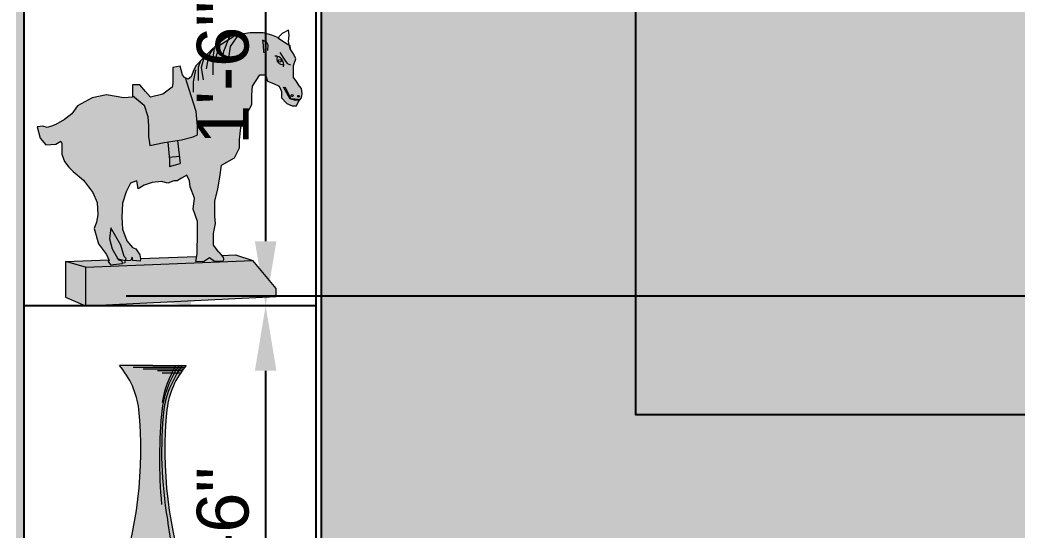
# Model space of a CAD drawing. Header units: inches. Extents: x 213 to 17763, y -4830 to 1802.
# Drawn here: x 4606.13 to 4644.66, y 1023.75 to 1043.46 of the extents above; entities that cross this region are included whole.
import ezdxf

# ---------------------------------------------------------------- set-up
doc = ezdxf.new("R2010")
doc.units = ezdxf.units.IN
doc.header["$MEASUREMENT"] = 0
doc.linetypes.add('ACAD_ISO02W100', pattern=[15, 12, -3])
doc.linetypes.add('AUDIT_D_060311083008-3', pattern=[0])
doc.layers.add('.', color=30, linetype='Continuous')
doc.styles.get("Standard").update_dxf_attribs({"font": 'arial.ttf'})
doc.dimstyles.new('ISO-25', dxfattribs={"dimtxt": 4.5, "dimasz": 2.5, "dimexe": 1.25, "dimexo": 0.625, "dimtad": 1, "dimdec": 0, "dimlunit": 4, "dimtxsty": 'Standard', "dimcen": 2.5, "dimadec": 0, "dimazin": 0, "dimtfac": 1, "dimtdec": 0, "dimtmove": 0, "dimatfit": 3, "dimfxl": 1, "dimarcsym": 0})

# ---------------------------------------------------------------- blocks, each defined once
blk = doc.blocks.new('FYKIIJLP')
at = {"lineweight": 5, "true_color": 0xffffff}
h = blk.add_hatch(color=7, dxfattribs=at)
h.dxf.hatch_style = 1
h.paths.add_polyline_path([(134245.436, 23261.646), (134245.213, 23261.339), (134244.934, 23261.116), (134244.599, 23260.921), (134244.431, 23260.865), (134244.264, 23260.809), (134244.096, 23260.865), (134243.873, 23260.837), (134243.985, 23260.391), (134244.208, 23260.14), (134244.599, 23260.168), (134244.794, 23260.279), (134244.822, 23260.195), (134244.822, 23259.777), (134244.934, 23259.498), (134245.101, 23259.275), (134245.269, 23259.108), (134245.66, 23258.773), (134245.855, 23258.522), (134246.023, 23258.299), (134246.19, 23257.908), (134246.218, 23257.434), (134246.162, 23257.155), (134246.078, 23256.904), (134246.246, 23256.318), (134246.553, 23255.9), (134246.657, 23255.676), (134246.622, 23255.63), (134246.704, 23255.502), (134247.17, 23255.56), (134247.159, 23255.641), (134247.042, 23255.688), (134246.972, 23255.76), (134246.776, 23256.123), (134246.665, 23256.513), (134246.721, 23256.932), (134247.111, 23256.262), (134247.24, 23255.828), (134247.31, 23255.746), (134247.275, 23255.653), (134247.497, 23255.665), (134247.544, 23255.793), (134247.567, 23255.676), (134247.847, 23255.641), (134247.87, 23255.735), (134247.835, 23255.886), (134247.692, 23256.119), (134247.558, 23256.178), (134247.335, 23256.43), (134247.167, 23256.876), (134247.139, 23257.35), (134247.167, 23257.88), (134247.307, 23258.326), (134247.474, 23258.661), (134247.642, 23258.717), (134247.726, 23258.745), (134247.754, 23258.605), (134247.782, 23258.438), (134248.005, 23258.578), (134248.312, 23258.689), (134248.675, 23258.717), (134248.926, 23258.661), (134249.15, 23258.745), (134249.289, 23258.745), (134249.457, 23258.856), (134249.652, 23258.968), (134249.764, 23258.745), (134249.792, 23258.522), (134249.959, 23258.075), (134249.903, 23257.657), (134250.071, 23257.183), (134250.071, 23256.764), (134250.05, 23255.933), (134250.01, 23255.633), (134250.298, 23255.613), (134250.531, 23255.773), (134250.731, 23255.637), (134251.052, 23255.645), (134251.068, 23255.693), (134251.076, 23255.733), (134251.06, 23255.781), (134250.987, 23255.885), (134250.899, 23255.989), (134250.685, 23256.262), (134250.685, 23256.709), (134250.769, 23257.099), (134250.741, 23257.378), (134250.741, 23257.964), (134250.853, 23258.438), (134250.936, 23258.884), (134250.992, 23259.359), (134251.495, 23259.638), (134251.69, 23260.028), (134251.69, 23260.335), (134251.746, 23260.809), (134251.858, 23261.116), (134252.165, 23261.702), (134252.165, 23262.064), (134252.193, 23262.399), (134252.472, 23262.846), (134252.695, 23262.846), (134252.779, 23262.594), (134253.002, 23262.511), (134253.226, 23262.399), (134253.31, 23262.204), (134253.31, 23261.953), (134253.521, 23261.738), (134253.728, 23261.646), (134253.896, 23261.646), (134253.952, 23261.758), (134254.007, 23261.869), (134254.091, 23261.953), (134254.119, 23262.12), (134254.091, 23262.315), (134254.007, 23262.399), (134253.868, 23262.622), (134253.784, 23262.734), (134253.784, 23262.957), (134253.784, 23263.208), (134253.868, 23263.459), (134253.784, 23263.654), (134253.645, 23263.85), (134253.616, 23263.991), (134253.437, 23264.11), (134253.169, 23264.281), (134252.947, 23264.38), (134252.612, 23264.463), (134252.109, 23264.463), (134251.495, 23264.38), (134251.16, 23264.268), (134250.908, 23264.073), (134250.629, 23263.822), (134250.294, 23263.487), (134250.015, 23263.208), (134249.931, 23263.041), (134249.82, 23262.762), (134249.708, 23262.678), (134249.601, 23262.721), (134249.736, 23262.315), (134250.015, 23261.423), (134250.071, 23260.865), (134250.071, 23260.53), (134249.903, 23260.446), (134249.457, 23260.335), (134249.292, 23260.308), (134249.401, 23259.414), (134248.982, 23259.303), (134248.982, 23259.554), (134248.922, 23260.246), (134248.787, 23260.223), (134248.228, 23260.112), (134248.2, 23260.307), (134248.172, 23260.446), (134248.172, 23260.865), (134248.144, 23261.228), (134248.005, 23261.674), (134247.558, 23262.039), (134247.558, 23261.981), (134247.223, 23261.953), (134246.553, 23262.064), (134245.995, 23261.953)])
h.paths.add_polyline_path([(134253.303, 23263.382, -1), (134253.195, 23263.382, -1)], flags=16)
h.paths.add_polyline_path([(134253.767, 23262.041, -1), (134253.685, 23262.041, -1)], flags=16)
h.paths.add_polyline_path([(134254.005, 23262.016, -1), (134253.94, 23262.016, -1)], flags=16)
at = {"lineweight": 5}
h = blk.add_hatch(color=9, dxfattribs=at)
h.dxf.hatch_style = 1
h.paths.add_polyline_path([(134249.457, 23260.335), (134249.903, 23260.446), (134250.071, 23260.53), (134250.071, 23260.865), (134250.015, 23261.423), (134249.736, 23262.315), (134249.601, 23262.721), (134249.568, 23262.734), (134249.485, 23262.846), (134249.401, 23263.18), (134249.122, 23263.124), (134249.122, 23262.901), (134249.122, 23262.511), (134249.094, 23262.371), (134248.731, 23262.092), (134248.256, 23261.981), (134248.061, 23262.204), (134247.837, 23262.455), (134247.558, 23262.455), (134247.558, 23262.26), (134247.558, 23262.039), (134248.005, 23261.674), (134248.144, 23261.228), (134248.172, 23260.865), (134248.172, 23260.446), (134248.2, 23260.307), (134248.228, 23260.112), (134248.787, 23260.223)])
h.paths.add_polyline_path([(134249.292, 23260.308), (134248.922, 23260.246), (134248.972, 23259.667), (134249.367, 23259.697)])
h.paths.add_polyline_path([(134248.972, 23259.667), (134248.982, 23259.554), (134248.982, 23259.303), (134249.401, 23259.414), (134249.367, 23259.697)])
at = {"lineweight": 5, "true_color": 0xffffff}
h = blk.add_hatch(color=7, dxfattribs=at)
h.dxf.hatch_style = 1
h.paths.add_polyline_path([(134250.036, 23255.828), (134247.868, 23255.743), (134247.87, 23255.735), (134247.847, 23255.641), (134247.567, 23255.676), (134247.556, 23255.731), (134247.52, 23255.729), (134247.497, 23255.665), (134247.275, 23255.653), (134247.31, 23255.746), (134247.24, 23255.828), (134247.111, 23256.262), (134246.721, 23256.932), (134246.665, 23256.513), (134246.776, 23256.123), (134246.972, 23255.76), (134247.001, 23255.73), (134247.264, 23255.665), (134247.264, 23255.583), (134247.17, 23255.564), (134247.17, 23255.56), (134246.704, 23255.502), (134246.622, 23255.63), (134246.657, 23255.676), (134246.648, 23255.695), (134244.973, 23255.63), (134245.735, 23255.408), (134252.201, 23255.67), (134251.534, 23255.886), (134251.001, 23255.865), (134251.06, 23255.781), (134251.076, 23255.733), (134251.068, 23255.693), (134251.052, 23255.645), (134250.731, 23255.637), (134250.531, 23255.773), (134250.298, 23255.613), (134250.01, 23255.633)])
at = {"lineweight": 5, "true_color": 0xb1a17c}
h = blk.add_hatch(color=33, dxfattribs=at)
h.dxf.hatch_style = 1
h.paths.add_polyline_path([(134252.201, 23255.67), (134245.735, 23255.408), (134245.743, 23253.919), (134253.114, 23254.282), (134253.114, 23254.588)])
h.paths.add_polyline_path([(134245.735, 23255.408), (134244.973, 23255.63), (134244.973, 23254.26), (134245.743, 23253.92)])
at = {"lineweight": 5}
for p, q in [((134251.467, 23264.324), (134250.908, 23263.961)), ((134251.299, 23264.296), (134251.076, 23263.738)), ((134251.495, 23264.38), (134251.16, 23264.268)), ((134251.655, 23264.402), (134251.327, 23263.933)), ((134252.109, 23264.463), (134251.495, 23264.38)), ((134252.612, 23264.463), (134252.109, 23264.463)), ((134252.947, 23264.38), (134252.612, 23264.463)), ((134253.198, 23264.268), (134252.947, 23264.38)), ((134253.179, 23264.275), (134253.437, 23264.11)), ((134253.226, 23264.324), (134253.198, 23264.268)), ((134253.337, 23264.436), (134253.226, 23264.324)), ((134253.589, 23264.575), (134253.337, 23264.436)), ((134253.617, 23264.38), (134253.589, 23264.575)), ((134253.589, 23264.129), (134253.617, 23264.38)), ((134250.908, 23264.073), (134250.629, 23263.822)), ((134250.908, 23263.961), (134250.741, 23263.403)), ((134251.16, 23264.268), (134250.908, 23264.073)), ((134251.327, 23263.933), (134251.271, 23263.487)), ((134252.625, 23264.159), (134252.576, 23264.183)), ((134252.576, 23264.183), (134252.609, 23263.994)), ((134252.609, 23263.994), (134252.625, 23263.724)), ((134252.74, 23264.117), (134252.625, 23264.159)), ((134252.798, 23263.986), (134252.74, 23264.117)), ((134252.79, 23263.789), (134252.798, 23263.986)), ((134253.437, 23264.11), (134253.632, 23263.981)), ((134253.645, 23263.85), (134253.589, 23264.129)), ((134253.632, 23263.981), (134253.649, 23263.846)), ((134250.312, 23263.505), (134250.21, 23263.124)), ((134250.629, 23263.822), (134250.294, 23263.487)), ((134250.49, 23263.571), (134250.406, 23263.069)), ((134250.663, 23263.852), (134250.49, 23263.571)), ((134250.713, 23263.878), (134250.657, 23263.515)), ((134250.657, 23263.515), (134250.657, 23262.846)), ((134251.076, 23263.738), (134250.992, 23263.348)), ((134252.625, 23263.724), (134252.716, 23263.691)), ((134253.249, 23263.705), (134253.42, 23263.454)), ((134253.784, 23263.654), (134253.645, 23263.85)), ((134253.868, 23263.459), (134253.784, 23263.654)), ((134249.401, 23263.18), (134249.122, 23263.124)), ((134249.122, 23263.124), (134249.122, 23262.901)), ((134249.485, 23262.846), (134249.401, 23263.18)), ((134250.015, 23263.208), (134249.931, 23263.041)), ((134250.294, 23263.487), (134250.015, 23263.208)), ((134250.19, 23263.383), (134250.099, 23263.124)), ((134250.099, 23263.124), (134250.099, 23262.622)), ((134250.21, 23263.124), (134250.294, 23262.65)), ((134253.42, 23263.454), (134253.534, 23263.283)), ((134253.534, 23263.283), (134253.66, 23263.226)), ((134253.784, 23263.208), (134253.868, 23263.459)), ((134253.784, 23262.957), (134253.784, 23263.208)), ((134249.122, 23262.901), (134249.122, 23262.511)), ((134249.568, 23262.734), (134249.485, 23262.846)), ((134249.708, 23262.678), (134249.568, 23262.734)), ((134249.82, 23262.762), (134249.708, 23262.678)), ((134249.931, 23263.041), (134249.82, 23262.762)), ((134249.987, 23263.041), (134249.903, 23262.567)), ((134252.193, 23262.399), (134252.472, 23262.846)), ((134252.472, 23262.846), (134252.695, 23262.846)), ((134252.695, 23262.846), (134252.779, 23262.594)), ((134253.784, 23262.734), (134253.784, 23262.957)), ((134253.868, 23262.622), (134253.784, 23262.734)), ((134247.837, 23262.455), (134247.558, 23262.455)), ((134247.558, 23262.455), (134247.558, 23262.26)), ((134248.061, 23262.204), (134247.837, 23262.455)), ((134249.094, 23262.371), (134248.731, 23262.092)), ((134249.122, 23262.511), (134249.094, 23262.371)), ((134249.736, 23262.315), (134249.601, 23262.721)), ((134249.903, 23262.567), (134249.903, 23262.176)), ((134252.165, 23262.064), (134252.193, 23262.399)), ((134252.779, 23262.594), (134253.002, 23262.511)), ((134253.002, 23262.511), (134253.226, 23262.399)), ((134253.226, 23262.399), (134253.31, 23262.204)), ((134253.644, 23261.901), (134253.398, 23262.369)), ((134253.414, 23262.361), (134253.455, 23262.353)), ((134253.455, 23262.353), (134253.677, 23261.934)), ((134254.007, 23262.399), (134253.868, 23262.622)), ((134254.091, 23262.315), (134254.007, 23262.399)), ((134246.553, 23262.064), (134245.995, 23261.953)), ((134247.223, 23261.953), (134246.553, 23262.064)), ((134247.558, 23261.981), (134247.223, 23261.953)), ((134247.558, 23262.26), (134247.558, 23261.981)), ((134247.558, 23262.039), (134248.005, 23261.674)), ((134248.256, 23261.981), (134248.061, 23262.204)), ((134248.731, 23262.092), (134248.256, 23261.981)), ((134250.015, 23261.423), (134249.736, 23262.315)), ((134252.165, 23261.702), (134252.165, 23262.064)), ((134253.31, 23262.204), (134253.31, 23261.953)), ((134254.119, 23262.12), (134254.091, 23262.315)), ((134254.091, 23261.953), (134254.119, 23262.12)), ((134245.436, 23261.646), (134245.213, 23261.339)), ((134245.995, 23261.953), (134245.436, 23261.646)), ((134248.005, 23261.674), (134248.144, 23261.228)), ((134251.858, 23261.116), (134252.165, 23261.702)), ((134253.31, 23261.953), (134253.521, 23261.738)), ((134253.521, 23261.738), (134253.728, 23261.646)), ((134253.66, 23261.91), (134253.858, 23261.869)), ((134253.677, 23261.934), (134253.833, 23261.91)), ((134253.728, 23261.646), (134253.896, 23261.646)), ((134253.833, 23261.91), (134253.956, 23261.901)), ((134253.858, 23261.869), (134253.956, 23261.877)), ((134253.896, 23261.646), (134253.952, 23261.758)), ((134253.952, 23261.758), (134254.007, 23261.869)), ((134253.956, 23261.901), (134254.03, 23261.893)), ((134254.007, 23261.869), (134254.091, 23261.953)), ((134245.213, 23261.339), (134244.934, 23261.116)), ((134248.144, 23261.228), (134248.172, 23260.865)), ((134250.071, 23260.865), (134250.015, 23261.423)), ((134244.096, 23260.865), (134243.873, 23260.837)), ((134243.873, 23260.837), (134243.985, 23260.391)), ((134244.264, 23260.809), (134244.096, 23260.865)), ((134244.431, 23260.865), (134244.264, 23260.809)), ((134244.599, 23260.921), (134244.431, 23260.865)), ((134244.934, 23261.116), (134244.599, 23260.921)), ((134248.172, 23260.865), (134248.172, 23260.446)), ((134250.071, 23260.53), (134250.071, 23260.865)), ((134251.69, 23260.335), (134251.746, 23260.809)), ((134251.746, 23260.809), (134251.858, 23261.116)), ((134248.172, 23260.446), (134248.2, 23260.307)), ((134249.457, 23260.335), (134249.903, 23260.446)), ((134249.903, 23260.446), (134250.071, 23260.53)), ((134243.985, 23260.391), (134244.208, 23260.14)), ((134244.208, 23260.14), (134244.599, 23260.168)), ((134244.599, 23260.168), (134244.794, 23260.279)), ((134244.794, 23260.279), (134244.822, 23260.195)), ((134244.822, 23260.195), (134244.822, 23259.777)), ((134248.2, 23260.307), (134248.228, 23260.112)), ((134248.228, 23260.112), (134248.787, 23260.223)), ((134248.787, 23260.223), (134249.457, 23260.335)), ((134248.922, 23260.246), (134248.982, 23259.554)), ((134249.292, 23260.308), (134249.401, 23259.414)), ((134251.69, 23260.028), (134251.69, 23260.335)), ((134244.822, 23259.777), (134244.934, 23259.498)), ((134248.972, 23259.667), (134249.367, 23259.697)), ((134251.495, 23259.638), (134251.69, 23260.028)), ((134244.934, 23259.498), (134245.101, 23259.275)), ((134245.101, 23259.275), (134245.269, 23259.108)), ((134248.982, 23259.554), (134248.982, 23259.303)), ((134248.982, 23259.303), (134249.401, 23259.414)), ((134250.936, 23258.884), (134250.992, 23259.359)), ((134250.992, 23259.359), (134251.495, 23259.638)), ((134245.269, 23259.108), (134245.66, 23258.773)), ((134249.652, 23258.968), (134249.457, 23258.856)), ((134249.764, 23258.745), (134249.652, 23258.968)), ((134250.853, 23258.438), (134250.936, 23258.884)), ((134245.66, 23258.773), (134245.855, 23258.522)), ((134245.855, 23258.522), (134246.023, 23258.299)), ((134247.474, 23258.661), (134247.307, 23258.326)), ((134247.642, 23258.717), (134247.474, 23258.661)), ((134247.726, 23258.745), (134247.642, 23258.717)), ((134247.754, 23258.605), (134247.726, 23258.745)), ((134247.782, 23258.438), (134247.754, 23258.605)), ((134248.005, 23258.578), (134247.782, 23258.438)), ((134248.312, 23258.689), (134248.005, 23258.578)), ((134248.675, 23258.717), (134248.312, 23258.689)), ((134248.926, 23258.661), (134248.675, 23258.717)), ((134249.15, 23258.745), (134248.926, 23258.661)), ((134249.289, 23258.745), (134249.15, 23258.745)), ((134249.457, 23258.856), (134249.289, 23258.745)), ((134249.792, 23258.522), (134249.764, 23258.745)), ((134249.959, 23258.075), (134249.792, 23258.522)), ((134246.023, 23258.299), (134246.19, 23257.908)), ((134247.307, 23258.326), (134247.167, 23257.88)), ((134250.741, 23257.964), (134250.853, 23258.438)), ((134246.19, 23257.908), (134246.218, 23257.434)), ((134247.167, 23257.88), (134247.139, 23257.35)), ((134249.903, 23257.657), (134249.959, 23258.075)), ((134250.741, 23257.378), (134250.741, 23257.964)), ((134246.218, 23257.434), (134246.162, 23257.155)), ((134247.139, 23257.35), (134247.167, 23256.876)), ((134250.071, 23257.183), (134249.903, 23257.657)), ((134250.769, 23257.099), (134250.741, 23257.378)), ((134246.162, 23257.155), (134246.078, 23256.904)), ((134250.071, 23256.764), (134250.071, 23257.183)), ((134250.685, 23256.709), (134250.769, 23257.099)), ((134246.078, 23256.904), (134246.246, 23256.318)), ((134246.721, 23256.932), (134246.665, 23256.513)), ((134247.111, 23256.262), (134246.721, 23256.932)), ((134247.167, 23256.876), (134247.335, 23256.43)), ((134250.05, 23255.933), (134250.071, 23256.764)), ((134250.685, 23256.262), (134250.685, 23256.709)), ((134246.246, 23256.318), (134246.553, 23255.9)), ((134246.665, 23256.513), (134246.776, 23256.123)), ((134247.24, 23255.828), (134247.111, 23256.262)), ((134247.335, 23256.43), (134247.558, 23256.178)), ((134250.899, 23255.989), (134250.685, 23256.262)), ((134246.553, 23255.9), (134246.657, 23255.676)), ((134246.776, 23256.123), (134246.972, 23255.76)), ((134247.31, 23255.746), (134247.24, 23255.828)), ((134247.558, 23256.178), (134247.692, 23256.119)), ((134247.692, 23256.119), (134247.835, 23255.886)), ((134247.835, 23255.886), (134247.87, 23255.735)), ((134247.868, 23255.743), (134250.036, 23255.828)), ((134250.01, 23255.629), (134250.05, 23255.933)), ((134250.899, 23255.989), (134250.987, 23255.885)), ((134250.987, 23255.885), (134251.06, 23255.781)), ((134251.001, 23255.865), (134251.534, 23255.886)), ((134251.534, 23255.886), (134252.201, 23255.67)), ((134244.973, 23255.63), (134246.648, 23255.695)), ((134244.973, 23255.63), (134244.973, 23254.26)), ((134245.735, 23255.408), (134244.973, 23255.63)), ((134245.735, 23255.408), (134252.201, 23255.67)), ((134246.657, 23255.676), (134246.622, 23255.63)), ((134246.622, 23255.63), (134246.704, 23255.502)), ((134246.704, 23255.502), (134247.17, 23255.56)), ((134247.042, 23255.688), (134246.972, 23255.76)), ((134247.001, 23255.73), (134247.264, 23255.665)), ((134247.159, 23255.641), (134247.042, 23255.688)), ((134247.264, 23255.583), (134247.147, 23255.56)), ((134247.17, 23255.56), (134247.159, 23255.641)), ((134247.264, 23255.665), (134247.264, 23255.583)), ((134247.275, 23255.653), (134247.31, 23255.746)), ((134247.497, 23255.665), (134247.275, 23255.653)), ((134247.544, 23255.793), (134247.497, 23255.665)), ((134247.52, 23255.729), (134247.556, 23255.731)), ((134247.567, 23255.676), (134247.544, 23255.793)), ((134247.847, 23255.641), (134247.567, 23255.676)), ((134247.87, 23255.735), (134247.847, 23255.641)), ((134250.298, 23255.613), (134250.01, 23255.633)), ((134250.531, 23255.773), (134250.298, 23255.613)), ((134250.731, 23255.637), (134250.531, 23255.773)), ((134251.052, 23255.645), (134250.731, 23255.637)), ((134251.068, 23255.693), (134251.052, 23255.645)), ((134251.06, 23255.781), (134251.076, 23255.733)), ((134251.076, 23255.733), (134251.068, 23255.693)), ((134253.114, 23254.588), (134252.201, 23255.67)), ((134245.735, 23255.408), (134245.743, 23253.919)), ((134244.973, 23254.26), (134245.739, 23253.923)), ((134245.743, 23253.919), (134253.114, 23254.282)), ((134253.114, 23254.282), (134253.114, 23254.588))]:
    blk.add_line(p, q, dxfattribs=at)
for centre, radius in [((134253.249, 23263.382), 0.0542), ((134253.726, 23262.041), 0.0411), ((134253.973, 23262.016), 0.0328)]:
    blk.add_circle(centre, radius, dxfattribs=at)
for centre, radius, start, end in [((134253.063, 23263.231), 0.339, 346.5481, 90.8186), ((134253.353, 23263.455), 0.217, 158.4786, 277.3181)]:
    blk.add_arc(centre, radius, start, end, dxfattribs=at)
blk = doc.blocks.new('dfhyrfjtyjuk')
at = {"lineweight": 5}
h = blk.add_hatch(color=31, dxfattribs=at)
h.dxf.hatch_style = 1
h.paths.add_polyline_path([(134137.784, 23432.434, 0.427605), (134137.919, 23425.778), (134139.143, 23425.778), (134140.366, 23425.778, 0.427605), (134140.502, 23432.434, -0.108931), (134139.686, 23439.293, -0.126733), (134140.269, 23440.781), (134140.135, 23440.781, 0.005343), (134140.081, 23440.692), (134139.874, 23440.692, -0.021452), (134140.041, 23440.991), (134139.143, 23440.991), (134137.852, 23440.991, -0.147999), (134138.599, 23439.293, -0.108931)])
for p, q in [((134139.143, 23440.991), (134137.852, 23440.991)), ((134140.37, 23440.914), (134138.387, 23440.914)), ((134140.325, 23440.847), (134138.766, 23440.847)), ((134139.143, 23440.991), (134140.434, 23440.991)), ((134140.269, 23440.781), (134139.323, 23440.781)), ((134140.191, 23440.692), (134139.501, 23440.692)), ((134137.919, 23425.778), (134137.919, 23425.266)), ((134137.919, 23425.778), (134139.143, 23425.778)), ((134140.366, 23425.778), (134139.143, 23425.778)), ((134140.366, 23425.778), (134140.366, 23425.266)), ((134137.919, 23425.651), (134139.143, 23425.651)), ((134137.919, 23425.371), (134139.143, 23425.371)), ((134140.366, 23425.651), (134139.143, 23425.651)), ((134140.366, 23425.371), (134139.143, 23425.371)), ((134137.919, 23425.266), (134140.366, 23425.266))]:
    blk.add_line(p, q, dxfattribs=at)
for centre, radius, start, end in [((134135.42, 23438.907), 3.202, 6.9265, 40.601), ((134143.39, 23438.752), 3.933, 145.2561, 171.5859), ((134143.441, 23438.89), 3.996, 148.4554, 170.4071), ((134142.865, 23438.907), 3.202, 139.399, 173.0735), ((134144.274, 23438.237), 4.858, 145.5873, 158.982), ((134143.612, 23438.622), 4.104, 160.6766, 170.5926), ((134122.636, 23437.713), 16.041, 340.7863, 5.6534), ((134158.43, 23437.366), 19.032, 174.0837, 185.2755), ((134155.203, 23437.688), 15.722, 174.1427, 189.6674), ((134155.649, 23437.713), 16.041, 174.3466, 199.2137), ((134151.647, 23436.53), 12.035, 187.0738, 199.7204), ((134141.031, 23429.171), 4.604, 134.8664, 227.4735), ((134139.329, 23436.671), 4.298, 267.8109, 284.861), ((134139.798, 23434.08), 1.591, 265.7725, 292.54), ((133897.069, 23257.201), 299.816, 35.53681, 35.77376), ((134137.254, 23429.171), 4.604, 312.5265, 45.1336), ((134136.64, 23429.111), 4.817, 332.1506, 32.1261), ((134136.955, 23429.131), 4.704, 317.6628, 29.693), ((134136.177, 23429.202), 5.073, 340.9124, 11.3515)]:
    blk.add_arc(centre, radius, start, end, dxfattribs=at)
blk = doc.blocks.new('jhgligli')
at = {"true_color": 0x000000, "transparency": 33554687}
h = blk.add_hatch(color=18, dxfattribs=at)
h.dxf.hatch_style = 1
h.set_gradient(color2=(99, 100, 102), name='CYLINDER')
h.paths.add_polyline_path([(4523.342, 18906.017), (4466.575, 18906.017), (4466.575, 18875.641), (4523.342, 18875.641)])
at = {"color": 18, "true_color": 0x000000}
blk.add_lwpolyline([(4466.575, 18906.017), (4523.342, 18906.017), (4523.342, 18875.641), (4466.575, 18875.641)], close=True, dxfattribs=at)
blk = doc.blocks.new('*D247')
at = {"color": 0, "linetype": 'ACAD_ISO02W100', "lineweight": -2, "transparency": 16777216}
for p, q in [((4615.622, 1050.409), (4616.872, 1050.409)), ((4615.622, 1032.409), (4614.372, 1032.409))]:
    blk.add_line(p, q, dxfattribs=at)
at = {"color": 0, "linetype": 'AUDIT_D_060311083008-3', "lineweight": -2, "transparency": 16777216}
blk.add_line((4615.622, 1047.909), (4615.622, 1034.909), dxfattribs=at)
at = {"color": 0, "transparency": 16777216}
for points in [[(4615.206, 1047.909), (4616.039, 1047.909), (4615.622, 1050.409)], [(4615.206, 1034.909), (4616.039, 1034.909), (4615.622, 1032.409)]]:
    blk.add_solid(points, dxfattribs=at)
at = {"layer": 'Defpoints', "color": 0, "transparency": 16777216}
for p in [(4615.358, 1050.409), (4615.622, 1032.409), (4615.655, 1032.409)]:
    blk.add_point(p, dxfattribs=at)
at = {"color": 0, "transparency": 16777216, "insert": (4613.976, 1041.409), "char_height": 2, "attachment_point": 5, "rotation": 90}
blk.add_mtext('1\'-6"', dxfattribs=at)
blk = doc.blocks.new('*D248')
at = {"color": 0, "linetype": 'ACAD_ISO02W100', "lineweight": -2, "transparency": 16777216}
for p, q in [((4615.622, 1032.409), (4614.372, 1032.409)), ((4615.622, 1014.409), (4614.372, 1014.409))]:
    blk.add_line(p, q, dxfattribs=at)
at = {"color": 0, "linetype": 'AUDIT_D_060311083008-3', "lineweight": -2, "transparency": 16777216}
blk.add_line((4615.622, 1029.909), (4615.622, 1016.909), dxfattribs=at)
at = {"color": 0, "transparency": 16777216}
for points in [[(4615.206, 1029.909), (4616.039, 1029.909), (4615.622, 1032.409)], [(4615.206, 1016.909), (4616.039, 1016.909), (4615.622, 1014.409)]]:
    blk.add_solid(points, dxfattribs=at)
at = {"layer": 'Defpoints', "color": 0, "transparency": 16777216}
for p in [(4615.655, 1032.409), (4615.622, 1014.409), (4615.675, 1014.409)]:
    blk.add_point(p, dxfattribs=at)
at = {"color": 0, "transparency": 16777216, "insert": (4613.976, 1023.409), "char_height": 2, "attachment_point": 5, "rotation": 90}
blk.add_mtext('1\'-6"', dxfattribs=at)

msp = doc.modelspace()

# ---------------------------------------------------------------- hatches: boundary and pattern name
at = {"layer": '.'}
h = msp.add_hatch(color=6, dxfattribs=at)
h.dxf.hatch_style = 1
h.paths.add_polyline_path([(4606.277, 1106.009), (4605.977, 1106.009), (4605.977, 999.409), (4606.277, 999.409)])
at = {"layer": '.', "true_color": 0xe7e9e7}
h = msp.add_hatch(color=254, dxfattribs=at)
h.dxf.hatch_style = 1
h.paths.add_polyline_path([(4689.785, 1106.209), (4617.777, 1106.209), (4617.777, 1020.209), (4641.785, 1020.209), (4689.785, 1020.209)])
h.paths.add_polyline_path([(4677.641, 1053.743), (4677.641, 1028.209), (4629.922, 1028.209), (4629.922, 1053.743)], flags=16)
h.paths.add_polyline_path([(4689.785, 1008.209), (4617.777, 1008.209), (4617.777, 999.209), (4689.785, 999.209)])

# ---------------------------------------------------------------- linework, layer by layer
for p, q in [((4606.277, 1106.009), (4606.277, 999.409)), ((4617.577, 999.409), (4617.577, 1106.009)), ((4617.777, 999.209), (4617.777, 1106.209)), ((4617.577, 1032.409), (4606.277, 1032.409))]:
    msp.add_line(p, q)

# ---------------------------------------------------------------- block references
at = {"color": 18, "true_color": 0x000000, "xscale": 0.840610111536862, "yscale": 0.840610111536862, "zscale": 0.840610111536862}
msp.add_blockref('jhgligli', (875.274, -14838.846), dxfattribs=at)
at = {"color": 18, "lineweight": 0, "true_color": 0x000000}
for name, p in [('FYKIIJLP', (-129637.08, -22221.505)), ('dfhyrfjtyjuk', (-129527.879, -22410.878))]:
    msp.add_blockref(name, p, dxfattribs=at)

# ---------------------------------------------------------------- dimensions: what is measured, and where the dimension line sits
for base, p1, p2, picture, middle in [((4615.622, 1032.409), (4615.358, 1050.409), (4615.655, 1032.409), '*D247', (4613.976, 1041.409)), ((4615.622, 1014.409), (4615.655, 1032.409), (4615.675, 1014.409), '*D248', (4613.976, 1023.409))]:
    dim = msp.add_linear_dim(base=base, p1=p1, p2=p2, angle=90, dimstyle='ISO-25', override={"dimtxt": 2, "dimtmove": 1, "dimfxl": 2, "dimfxlon": 1, "dimarcsym": 2})
    dim.commit()
    dim.dimension.update_dxf_attribs({"geometry": picture, "text_midpoint": middle})

# ---------------------------------------------------------------- leaders
at = {"lineweight": 5}
msp.add_leader([(4610.238, 1032.805), (4783.886, 1032.805)], dimstyle='ISO-25', override={"dimgap": 0.625, "dimtad": 0}, dxfattribs=at)

doc.saveas('drawing.dxf')
